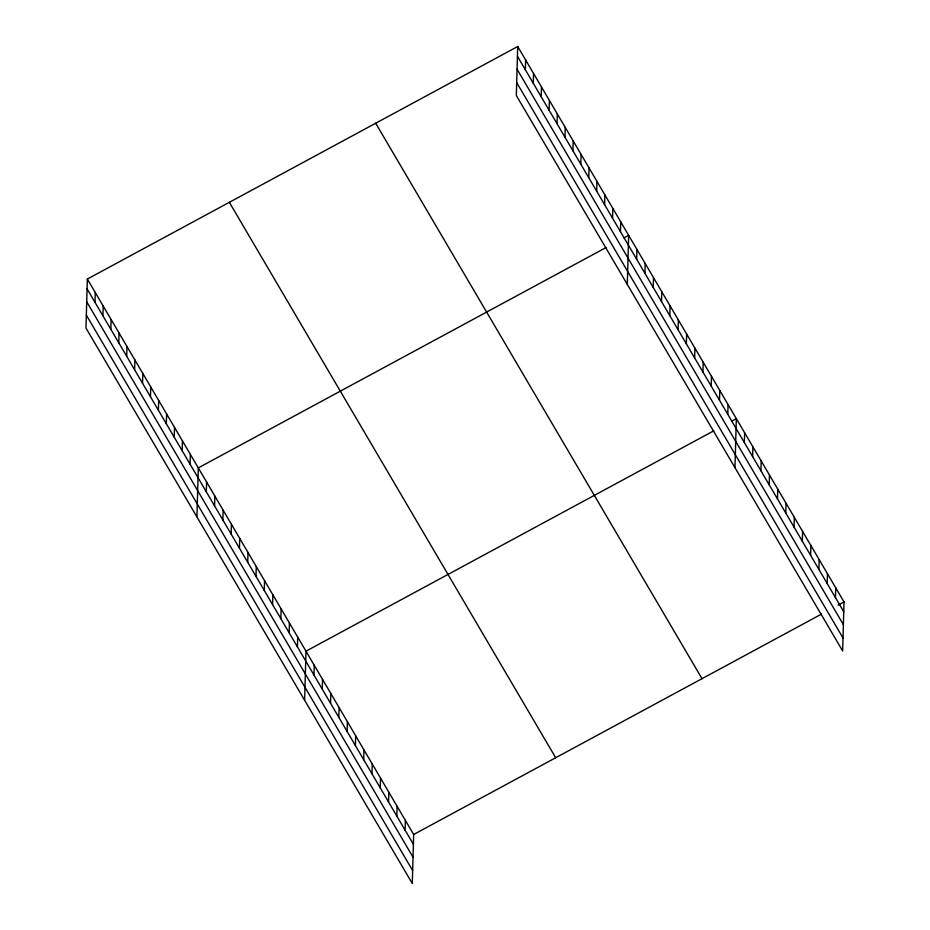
<?xml version="1.0" encoding="UTF-8"?>
<svg xmlns="http://www.w3.org/2000/svg" width="930" height="930" viewBox="0 0 930 930"><rect width="100%" height="100%" fill="white"/><g stroke="black" fill="none" stroke-linecap="round" stroke-linejoin="round"><path stroke-width="1.4" d="M87.35 279.047L85.978 328.069L412.292 883.5L413.664 834.489L87.35 279.047L517.708 46.5L844.022 601.931L842.65 650.954L516.336 95.511L517.708 46.5M95 302.331L95.267 292.543M102.916 315.816L103.195 306.028M110.844 329.313L111.123 319.513M118.773 342.798L119.04 333.01M126.701 356.283L126.968 346.495M134.618 369.78L134.897 359.98M142.546 383.265L142.825 373.476M150.474 396.75L150.741 386.961M158.391 410.246L158.67 400.446M166.319 423.731L166.598 413.943M174.247 437.216L174.515 427.428M182.175 450.713L182.443 440.913M190.092 464.198L190.371 454.41M196.928 516.917L198.299 467.895L606.162 247.496M206.309 491.784L206.576 481.996M214.586 505.885L214.865 496.097M222.875 519.986L223.142 510.198M231.152 534.087L231.431 524.299M239.44 548.189L239.708 538.389M247.717 562.29L247.996 552.49M256.006 576.379L256.273 566.591M264.283 590.48L264.562 580.692M272.571 604.581L272.85 594.793M280.86 618.683L281.127 608.894M289.137 632.784L289.416 622.995M297.426 646.885L297.693 637.096M304.61 700.209L305.982 651.186L713.856 430.788M313.991 675.075L314.259 665.287M322.268 689.177L322.547 679.388M330.557 703.278L330.824 693.489M338.846 717.379L339.113 707.591M347.123 731.48L347.401 721.692M355.411 745.581L355.678 735.793M363.688 759.682L363.967 749.882M371.977 773.783L372.244 763.983M380.254 787.873L380.533 778.085M388.542 801.974L388.81 792.186M396.819 816.075L397.098 806.287M405.108 830.176L405.387 820.388M525.357 69.785L525.624 59.985M533.285 83.27L533.553 73.482M541.202 96.755L541.481 86.967M549.13 110.252L549.409 100.452M557.058 123.737L557.326 113.948M564.975 137.222L565.254 127.433M572.903 150.718L573.182 140.918M580.832 164.203L581.099 154.415M588.76 177.688L589.027 167.9M596.676 191.185L596.955 181.397M604.605 204.67L604.884 194.881M612.533 218.166L612.8 208.367M620.45 231.651L620.729 221.863M627.285 284.359L628.657 235.348L623.914 237.906M636.666 259.238L636.934 249.449M644.943 273.339L645.222 263.55M653.232 287.44L653.499 277.651M661.509 301.541L661.788 291.741M669.798 315.642L670.065 305.842M678.086 329.731L678.354 319.943M686.363 343.833L686.642 334.044M694.652 357.934L694.919 348.146M702.929 372.035L703.208 362.247M711.217 386.136L711.485 376.348M719.495 400.237L719.774 390.437M727.783 414.338L728.051 404.538M734.967 467.662L736.339 418.64L731.608 421.197M744.349 442.529L744.628 432.741M752.637 456.63L752.905 446.842M760.914 470.731L761.193 460.943M769.203 484.832L769.47 475.044M777.48 498.933L777.759 489.134M785.769 513.034L786.036 503.235M794.046 527.124L794.325 517.336M802.334 541.225L802.602 531.437M810.611 555.326L810.89 545.538M818.9 569.427L819.179 559.639M827.188 583.529L827.456 573.74M835.466 597.63L835.745 587.83M413.664 834.489L821.539 614.091M838.104 605.128L844.022 601.931M517.429 56.288L843.754 611.731M517.068 69.239L843.394 624.669M516.696 82.572L843.022 638.003M375.685 123.237L702.011 678.679M229.361 202.31L555.687 757.741M87.071 288.846L413.397 844.277M86.711 301.785L413.025 857.216M86.339 315.119L412.653 870.561"/></g></svg>
